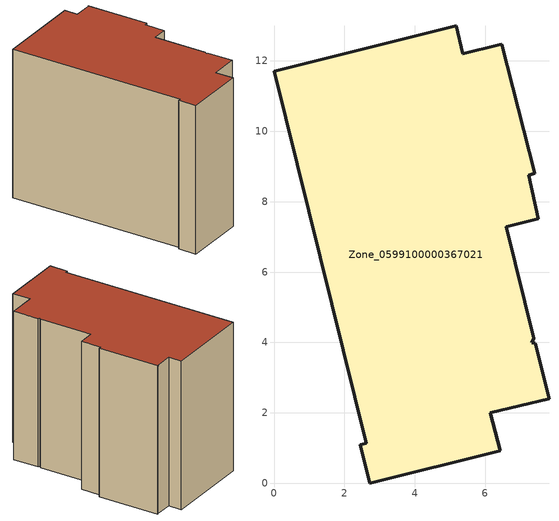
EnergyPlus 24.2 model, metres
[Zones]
Zone_0599100000367021
 floor ground (C_G): 6.59,7.28 7.38,4.12 7.33,3.99 7.42,3.98 7.81,2.4 6.15,2 6.43,0.92 2.73,0 2.46,1.09 2.62,1.13 0,11.71 5.17,12.99 5.36,12.2 6.4,12.46 6.48,12.47 7.41,8.8 7.23,8.76 7.51,7.51 z0
 wall outside (C_F): 2.62,1.13 2.46,1.09 2.73,0 6.43,0.92 6.15,2 7.81,2.4 7.42,3.98 7.33,3.99 7.38,4.12 6.59,7.28 7.51,7.51 7.23,8.76 7.41,8.8 6.48,12.47 6.4,12.46 5.36,12.2 5.17,12.99 0,11.71 2.62,1.13 z0:9.27
 roof outside (C_R): 6.59,7.28 7.51,7.51 7.23,8.76 7.41,8.8 6.48,12.47 6.4,12.46 5.36,12.2 5.17,12.99 0,11.71 2.62,1.13 2.46,1.09 2.73,0 6.43,0.92 6.15,2 7.81,2.4 7.42,3.98 7.33,3.99 7.38,4.12 z9.27
[BUILDING]
Pand.0599100000367021: North Axis=0; Terrain=City; Loads Convergence Tolerance Value=0.04; Temperature Convergence Tolerance Value=0.4; Solar Distribution=FullExterior; Maximum Number of Warmup Days=25; Minimum Number of Warmup Days=1
[Site:Location]
Rotterdam.The.Hague.AP_ZH_NLD Design_Conditions: Latitude=51.96; Longitude=4.45; Time Zone=1; Elevation=-4.5
[SITE:GROUNDTEMPERATURE:BUILDINGSURFACE]
18, 18, 18, 18, 18, 18, 18, 18, 18, 18, 18, 18
[MATERIAL] Thermal Absorptance=0.9; Solar Absorptance=0.7; Visible Absorptance=0.7
Name | Roughness | Thickness | Conductivity | Density | Specific Heat
G.TC.1992-2005 | MediumSmooth | 0.15 | 0.06 | 540 | 1210
F.TC.1992-2005 | Rough | 0.3 | 0.12 | 1920 | 840
R.TC.1992-2005 | MediumRough | 0.2 | 0.08 | 1500 | 1000
[CONSTRUCTION]
C_G: G.TC.1992-2005
C_F: F.TC.1992-2005
C_R: R.TC.1992-2005
[ZONE]
Zone_0599100000367021: Type=1; Multiplier=1; Ceiling Height=Autocalculate; Volume=Autocalculate; Floor Area=autocalculate; Part of Total Floor Area=Yes
[ZONEINFILTRATION:DESIGNFLOWRATE]
Infil_Zone_0599100000367021: Zone or ZoneList or Space or SpaceList=Zone_0599100000367021; Schedule=AlwaysOn; Design Flow Rate Calculation Method=Flow/Area; Flow Rate per Floor Area=0.0015; Constant Term Coefficient=1; Temperature Term Coefficient=0; Velocity Term Coefficient=0; Velocity Squared Term Coefficient=0
[HVACTEMPLATE:ZONE:IDEALLOADSAIRSYSTEM]
Zone_0599100000367021: Maximum Heating Supply Air Temperature=50; Minimum Cooling Supply Air Temperature=13; Maximum Heating Supply Air Humidity Ratio=0.0156; Minimum Cooling Supply Air Humidity Ratio=0.0077; Heating Limit=NoLimit; Cooling Limit=NoLimit; Dehumidification Control Type=ConstantSensibleHeatRatio; Cooling Sensible Heat Ratio=0.7; Dehumidification Setpoint=60; Humidification Control Type=None; Humidification Setpoint=30; Outdoor Air Method=None; Outdoor Air Flow Rate per Person=0.00944; Outdoor Air Flow Rate per Zone Floor Area=0; Outdoor Air Flow Rate per Zone=0; Demand Controlled Ventilation Type=None; Outdoor Air Economizer Type=NoEconomizer; Heat Recovery Type=None; Sensible Heat Recovery Effectiveness=0.7; Latent Heat Recovery Effectiveness=0.65
[ZONECONTROL:THERMOSTAT]
ThermostatControl_Zone_0599100000367021: Zone or ZoneList=Zone_0599100000367021; Control Type Schedule=DualSetpointControlType; Control 1=Thermostat_Zone_0599100000367021; Temperature Difference Between Cutout And Setpoint=0
[THERMOSTATSETPOINT:DUALSETPOINT]
Thermostat_Zone_0599100000367021: Heating Setpoint Temperature Schedule=HeatingSetpoint_Zone_0599100000367021; Cooling Setpoint Temperature Schedule=CoolingSetpoint_Zone_0599100000367021
[SCHEDULE:COMPACT]
HeatingSetpoint_Zone_0599100000367021: Through: 12/31, For: AllDays, Until: 24:00, 21
CoolingSetpoint_Zone_0599100000367021: Through: 12/31, For: AllDays, Until: 24:00, 24
DualSetpointControlType: Through: 12/31, For: AllDays, Until: 24:00, 4
AlwaysOn: Through: 12/31, For: AllDays, Until: 24:00, 1
